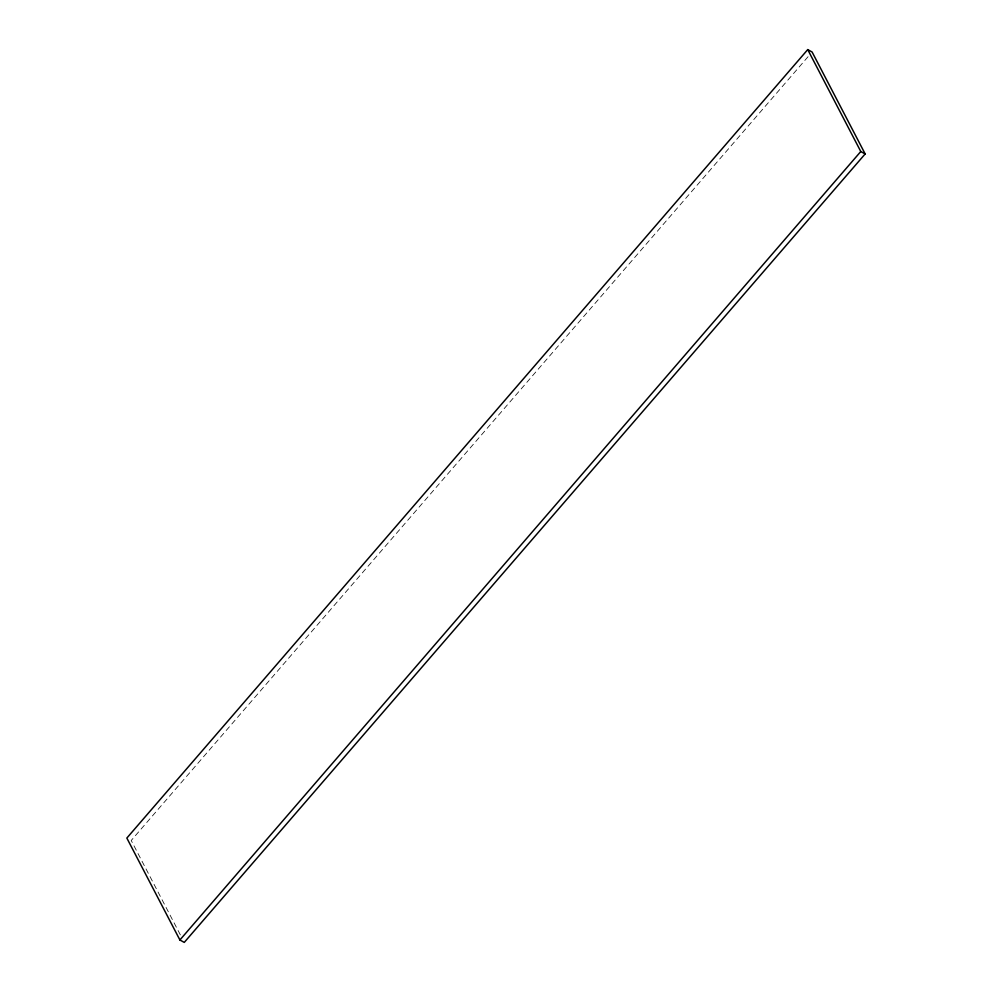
<?xml version="1.0" encoding="UTF-8"?>
<svg xmlns="http://www.w3.org/2000/svg" width="992" height="992" viewBox="0 0 992 992"><rect width="100%" height="100%" fill="white"/><g stroke="black" fill="none" stroke-linecap="round" stroke-linejoin="round"><path stroke-width="0.74" stroke-dasharray="4.96 3.72" d="M808.058 56.705L131.217 840.484L180.73 935.605"/><path stroke-width="1.49" d="M807.736 49.6L126.84 838.066L179.899 939.982L184.264 942.4L865.16 153.934L812.101 52.018L807.736 49.6L860.783 151.516L865.16 153.934M179.899 939.982L860.783 151.516"/></g></svg>
